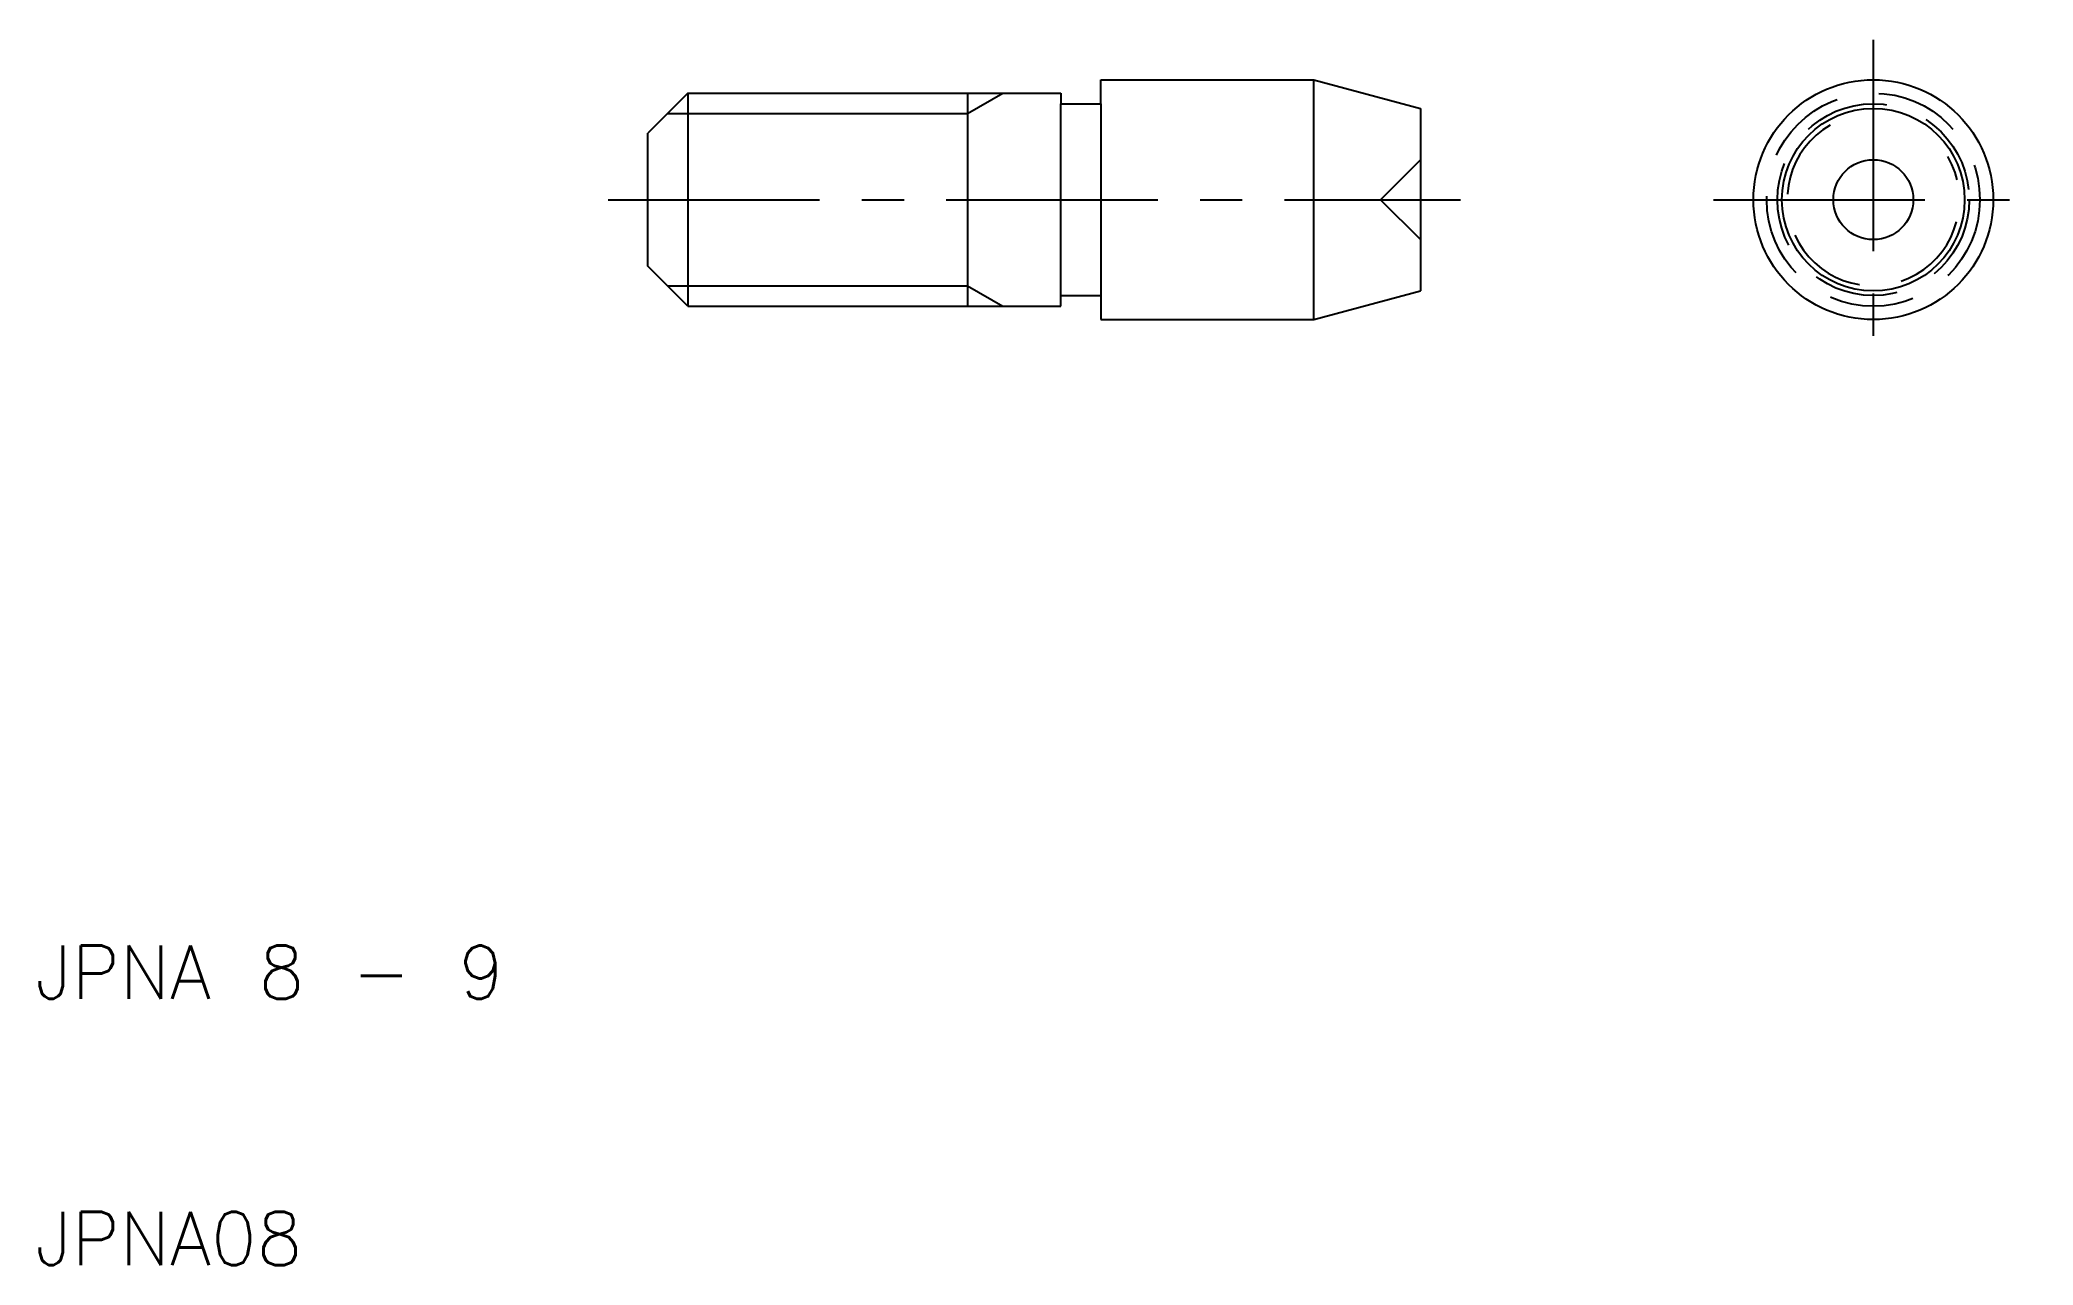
# Model space of a CAD drawing. Extents: x 10.2 to 85, y 10 to 56.
import ezdxf

# ---------------------------------------------------------------- set-up
doc = ezdxf.new("R2010")
doc.units = 0
doc.header["$LTSCALE"] = 0.25
doc.linetypes.add('CENTER', pattern=[50.8, 31.75, -6.35, 6.35, -6.35])
doc.linetypes.add('DASHED', pattern=[19.05, 12.7, -6.35])
doc.layers.get('0').update_dxf_attribs({"linetype": 'CONTINUOUS'})
doc.layers.add('CENTER', color=1, linetype='CENTER')
doc.styles.get("Standard").update_dxf_attribs({"font": 'txt.shx', "bigfont": 'extfont.shx'})

msp = doc.modelspace()

# ---------------------------------------------------------------- linework, layer by layer
for p, q in [((34.5, 54), (33, 52.5)), ((34.5, 54), (48.5, 54)), ((34.5, 54), (34.5, 46)), ((45, 54), (45, 46)), ((48.5, 54), (48.5, 53.6)), ((50, 54.5), (58, 54.5)), ((50, 53.6), (50, 54.5)), ((58, 45.5), (58, 54.5)), ((58, 54.5), (62, 53.428)), ((48.5, 46.4), (48.5, 53.6)), ((48.5, 53.6), (50, 53.6)), ((50, 53.6), (50, 46.4)), ((62, 53.428), (62, 46.572)), ((33, 47.5), (33, 52.5)), ((34.5, 46), (33, 47.5)), ((48.5, 46), (48.5, 46.4)), ((48.5, 46.4), (50, 46.4)), ((50, 46.4), (50, 45.5)), ((58, 45.5), (62, 46.572)), ((34.5, 46), (48.5, 46)), ((50, 45.5), (58, 45.5))]:
    msp.add_line(p, q)
at = {"color": 3}
for p, q in [((45, 53.233), (46.328, 54)), ((33.733, 53.233), (45, 53.233)), ((33.733, 46.767), (45, 46.767)), ((45, 46.767), (46.328, 46))]:
    msp.add_line(p, q, dxfattribs=at)
at = {"color": 3, "linetype": 'DASHED'}
for q in [(62, 51.5), (62, 48.5)]:
    msp.add_line((60.5, 50), q, dxfattribs=at)
for radius in [4.5, 3.428, 1.5]:
    msp.add_circle((79, 50), radius)
for radius in [4, 3.6]:
    msp.add_circle((79, 50), radius, dxfattribs=at)
msp.add_arc((79, 50), 3.233, 120, 30, dxfattribs=at)
at = {"layer": 'CENTER', "color": 1, "linetype": 'CENTER'}
for p, q in [((79, 56), (79, 44)), ((31.5, 50), (63.5, 50)), ((73, 50), (85, 50))]:
    msp.add_line(p, q, dxfattribs=at)

# ---------------------------------------------------------------- texts
for s, p in [('JPNA 8 - 9', (10, 20)), ('JPNA08', (10, 10))]:
    msp.add_text(s, height=2).set_placement(p)

doc.saveas('drawing.dxf')
